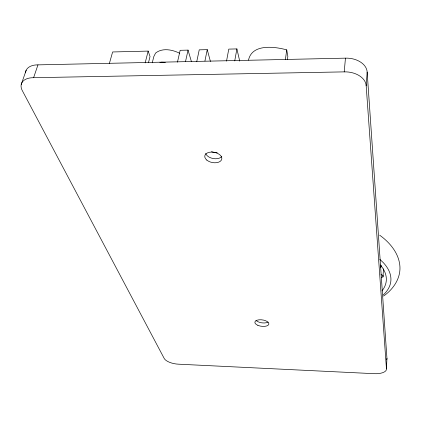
<?xml version="1.0" encoding="UTF-8"?>
<svg xmlns="http://www.w3.org/2000/svg" width="421" height="421" viewBox="0 0 421 421"><rect width="100%" height="100%" fill="white"/><g stroke="black" fill="none" stroke-linecap="round" stroke-linejoin="round"><path stroke-width="0.63" d="M37.964 64.871L33.606 77.706A18.871 11.293 20.1 0 0 22.602 91.173L164.137 358.324A11.956 4.915 9.9 0 0 178.578 364.186L374.053 373.674A12.719 5.357 4.5 0 0 386.457 368.849L386.936 358.308L367.165 72.138A20.019 13.893 3 0 0 345.457 58.151L37.964 64.871A18.682 11.393 20.5 0 0 25.497 72.812M381.294 277.318L382.989 276.934L383.468 268.903M380.405 267.277L381.31 266.83L381.373 265.598M386.457 368.849L366.181 85.821L367.165 72.138M366.181 85.821A20.234 13.788 3.2 0 0 344.215 71.875L345.457 58.151M382.989 276.934L383.131 275.471L380.989 274.645M248.511 60.14C251.905 43.652 274.55 46.494 286.738 49.889L287.838 56.409L287.401 59.593M285.406 59.466L286.738 49.889M234.723 60.929L236.891 48.915L228.771 49.115L226.53 61.108M204.932 60.956L207.243 49.646L199.238 49.841L196.718 61.761M185.561 61.377L188.045 50.115L180.151 50.309L177.457 62.176M152.265 62.803L153.797 56.614L155.596 53.041C162.569 47.578 172.405 49.662 179.762 53.314M148.476 62.718L150.023 56.53L148.155 51.094L112.628 51.962L109.328 63.66M145.171 62.882L148.155 51.094M21.218 84.505L26.176 70.26M383.515 296.105C392.977 289.543 400.503 278.855 399.95 266.94C399.276 253.679 390.041 242.638 379.684 235.192M159.854 62.482L161.606 62.171L165.385 62.382M33.606 77.706L344.215 71.875M379.789 259.336L383.205 262.551A69.775 35.28 5.6 0 1 383.163 295.032M380.531 265.325L381.31 266.83M188.045 50.115L191.371 61.455M207.243 49.646L210.421 61.461M236.891 48.915L239.707 61.092M386.936 358.308A12.63 5.441 4.4 0 1 386.646 359.745M221.793 156.507A8.62 5.22 10.8 0 1 213.058 158.522A8.62 5.22 10.8 0 1 205.68 153.439M217.31 152.776A12.751 7.831 10.8 0 1 211.516 151.734M268.093 322.107A7.062 3.247 7.6 0 1 256.026 320.407M380.347 264.967A65.255 32.985 5.6 0 1 381.942 290.937M206.795 160.075A8.646 5.205 10.7 0 0 221.357 160.154A8.646 5.205 10.7 0 0 211.737 152.07A8.646 5.205 10.7 0 0 206.795 160.075M257.878 325.338A7.078 3.231 7.7 0 0 268.877 324.091A7.078 3.231 7.7 0 0 258.868 319.823A7.078 3.231 7.7 0 0 257.878 325.338"/></g></svg>
